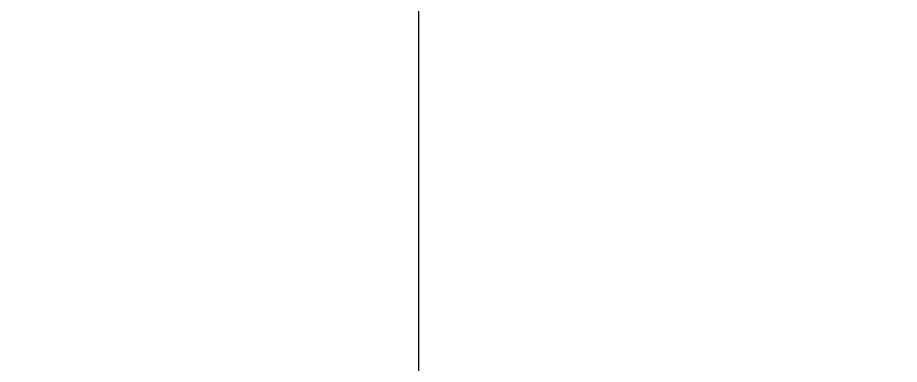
# Model space of a CAD drawing. Header units: inches. Extents: x 174.2 to 231.5, y 110.5 to 192.3.
# Drawn here: x 197.2402 to 197.4201, y 167.8372 to 167.9079 of the extents above; entities that cross this region are included whole.
import ezdxf

# ---------------------------------------------------------------- set-up
doc = ezdxf.new("R2010")
doc.units = ezdxf.units.IN
doc.header["$LTSCALE"] = 0.5
doc.header["$MEASUREMENT"] = 0
doc.layers.add('HATCH', color=12, linetype='Continuous')
doc.layers.add('LINE3', color=3, linetype='Continuous')

msp = doc.modelspace()

# ---------------------------------------------------------------- hatches: boundary and pattern name
at = {"layer": 'HATCH'}
h = msp.add_hatch(dxfattribs=at)
h.set_pattern_fill('AR-CONC', color=256, scale=0.5)
h.set_pattern_definition([(50, (0, 0), (3.5863, -0.31376), [0.375, -4.125]), (355, (0, 0), (-0.693757, 3.76096), [0.3, -3.3]), (100.4514, (0.299, -0.026), (2.892544, 3.4472), [0.3187, -3.50571]), (46.1842, (0, 1), (5.33621, -0.8276), [0.5625, -6.1875]), (96.6356, (0.4447, 0.931), (4.67331, 4.87059), [0.47805, -5.25857]), (351.1842, (0, 1), (4.67331, 4.87059), [0.45, -4.95]), (21, (0.5, 0.75), (2.984535, -2.013094), [0.375, -4.125]), (326, (0.5, 0.75), (1.216577, 3.62575), [0.3, -3.3]), (71.4514, (0.7487, 0.5822), (4.20111, 1.612656), [0.3187, -3.50571]), (37.5, (0, 0), (0.060799, 1.664469), [0, -3.26, 0, -3.35, 0, -3.3125]), (7.5, (0, 0), (1.315348, 1.972059), [0, -1.91, 0, -3.185, 0, -1.2625]), (327.5, (-1.115, 0), (2.669112, -0.1127744), [0, -1.25, 0, -3.9, 0, -5.175]), (317.5, (-1.615, 0), (2.91593, 0.500525), [0, -1.625, 0, -2.59, 0, -3.675])])
h.paths.add_polyline_path([(203.29277, 171.05075, -0.234774), (203.49868, 170.96641, -0.181221), (203.59155, 170.71929), (203.59155, 169.94968, -0.414214), (203.21655, 169.57468), (198.79157, 169.57468, -0.414214), (198.41657, 169.94968), (198.41657, 170.71861, -0.18144), (198.51015, 170.96579, -0.234276), (198.71535, 171.05075)], flags=16)
h.paths.add_polyline_path([(203.21655, 169.38406, -0.414214), (203.59155, 169.00906), (203.59155, 168.24013, -0.18144), (203.49797, 167.99295, -0.234276), (203.29277, 167.908), (198.71535, 167.908, -0.234774), (198.50944, 167.99233, -0.181221), (198.41657, 168.23946), (198.41657, 169.00906, -0.414214), (198.79157, 169.38406)], flags=16)
h.paths.add_polyline_path([(198.26406, 170.7062), (198.26406, 169.9364, -0.403872), (197.88929, 169.57468), (195.88906, 169.57468, -0.414214), (195.51406, 169.94968), (195.51406, 170.67575, -0.414214), (195.88906, 171.05075), (198.01251, 171.05075, -0.345102)], flags=16)
h.paths.add_polyline_path([(198.26406, 169.02235), (198.26406, 168.26971, -0.403872), (197.88929, 167.908), (195.88906, 167.908, -0.414214), (195.51406, 168.283), (195.51406, 169.00906, -0.414214), (195.88906, 169.38406), (197.88929, 169.38406, -0.403872)], flags=16)
h.paths.add_polyline_path([(203.99561, 171.05075), (206.11906, 171.05075, -0.414214), (206.49406, 170.67575), (206.49406, 169.94968, -0.414214), (206.11906, 169.57468), (204.11883, 169.57468, -0.403872), (203.74406, 169.9364), (203.74406, 170.7062, -0.345102)], flags=16)
h.paths.add_polyline_path([(206.11906, 167.7205, -0.225638), (206.49406, 167.3455, 0.414198)], flags=16)
h.paths.add_polyline_path([(195.51406, 167.3455, -0.225638), (195.88906, 167.7205, 0.414198)], flags=16)
h.paths.add_polyline_path([(204.11883, 169.38406), (206.11906, 169.38406, -0.414214), (206.49406, 169.00906), (206.49406, 168.283, -0.414214), (206.11906, 167.908), (204.11883, 167.908, -0.403872), (203.74406, 168.26971), (203.74406, 169.02235, -0.403872)], flags=16)
h.paths.add_polyline_path([(206.11906, 171.23825, 0.225638), (206.49406, 171.61325, -0.414198)], flags=16)
edge = h.paths.add_edge_path()
edge.add_arc((196.09589, 171.82009), 0.61751, 203.54416, 250.43101)
edge.add_arc((195.88907, 171.61326), 0.37501, 186.857, 269.9991, ccw=False)
edge.add_arc((195.56878, 171.45057), 0.12889, 107.6076, 113.8131, ccw=False)

# ---------------------------------------------------------------- linework, layer by layer
at = {"layer": 'LINE3'}
msp.add_line((197.32198, 191.28227), (197.32198, 147.95191), dxfattribs=at)

doc.saveas('drawing.dxf')
